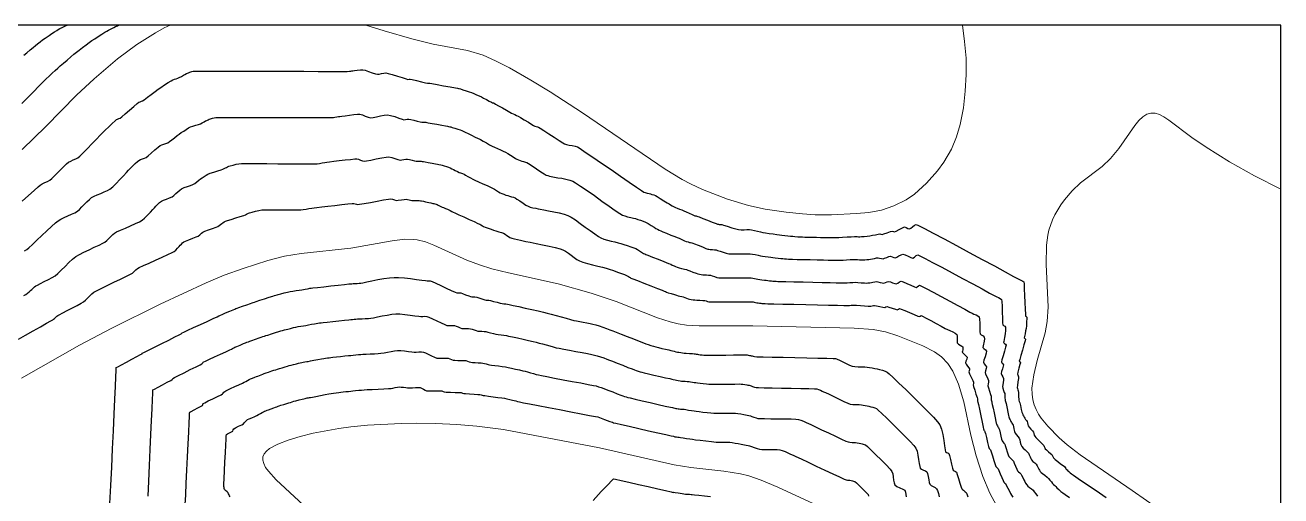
# Model space of a CAD drawing. Extents: x 27 to 849, y 0 to 853.
# Drawn here: x 659.6 to 848.9, y 781.5 to 852.5 of the extents above; entities that cross this region are included whole.
import ezdxf

# ---------------------------------------------------------------- set-up
doc = ezdxf.new("R2010")
doc.units = 0
doc.header["$LTSCALE"] = 2
for name, color, linetype in [('ARQ - PORTAS E ESQUADRIAS 1-50', 2, 'Continuous'), ('Curva 1 m', 5, 'Continuous'), ('Curva Mestra', 1, 'Continuous')]:
    doc.layers.add(name, color=color, linetype=linetype)

msp = doc.modelspace()

# ---------------------------------------------------------------- linework, layer by layer
at = {"layer": 'ARQ - PORTAS E ESQUADRIAS 1-50', "elevation": 45}
msp.add_lwpolyline([(848.94, 852.52), (26.51, 852.52), (26.51, 7.38), (848.94, 7.38)], close=True, dxfattribs=at)
at = {"layer": 'Curva 1 m', "linetype": 'Continuous', "lineweight": -3}
for points, elevation in [([(659.07, 840.69), (659.63, 841.26), (660.26, 841.9), (660.92, 842.57), (661.53, 843.2), (662.03, 843.72), (662.37, 844.06), (662.75, 844.42), (663.19, 844.84), (663.65, 845.28), (664.09, 845.69), (664.48, 846.05), (664.85, 846.37), (665.34, 846.79), (665.89, 847.26), (666.44, 847.72), (666.93, 848.13), (667.31, 848.44), (667.73, 848.77), (668.23, 849.15), (668.75, 849.54), (669.23, 849.89), (669.64, 850.18), (670.07, 850.47), (670.6, 850.81), (671.14, 851.15), (671.6, 851.44), (671.88, 851.61), (672.14, 851.75), (672.44, 851.92), (672.73, 852.07), (672.94, 852.18), (673.19, 852.3), (673.48, 852.43), (673.67, 852.52)], 51), ([(659.35, 847.97), (659.81, 848.36), (660.31, 848.79), (660.78, 849.17), (661.13, 849.46), (661.44, 849.71), (661.82, 849.99), (662.2, 850.28), (662.57, 850.55), (662.88, 850.77), (663.2, 850.98), (663.6, 851.24), (664, 851.5), (664.34, 851.71), (664.56, 851.84), (664.82, 851.99), (665.13, 852.15), (665.35, 852.26), (665.54, 852.36), (665.75, 852.46), (665.9, 852.52)], 52), ([(659.14, 825.96), (660.09, 826.84), (660.91, 827.6), (661.52, 828.15), (661.82, 828.4), (662.15, 828.58), (662.55, 828.77), (662.95, 828.95), (663.28, 829.13), (663.59, 829.4), (664.1, 829.9), (664.71, 830.51), (665.32, 831.11), (665.83, 831.6), (666.13, 831.87), (666.44, 832.03), (666.83, 832.19), (667.21, 832.34), (667.52, 832.51), (667.8, 832.76), (668.3, 833.26), (668.95, 833.92), (669.64, 834.64), (670.31, 835.34), (670.87, 835.92), (671.23, 836.29), (671.65, 836.69), (672.18, 837.2), (672.7, 837.7), (673.13, 838.09), (673.34, 838.28), (673.51, 838.35), (673.71, 838.43), (673.88, 838.5), (674.13, 838.7), (674.64, 839.14), (675.3, 839.7), (675.95, 840.26), (676.47, 840.7), (676.71, 840.9), (676.89, 840.97), (677.1, 841.04), (677.28, 841.11), (677.52, 841.28), (678, 841.64), (678.58, 842.08), (679.16, 842.52), (679.61, 842.85), (680.05, 843.14), (680.6, 843.5), (681.15, 843.85), (681.6, 844.13), (681.85, 844.27), (682.09, 844.36), (682.36, 844.44), (682.6, 844.52), (682.82, 844.63), (683.13, 844.79), (683.44, 844.97), (683.66, 845.08), (683.91, 845.21), (684.19, 845.34), (684.39, 845.43), (684.55, 845.48), (684.73, 845.53), (684.89, 845.56), (685.26, 845.56), (686.23, 845.56), (687.72, 845.56), (689.61, 845.56), (691.8, 845.56), (694.2, 845.56), (696.69, 845.56), (699.19, 845.56), (701.59, 845.56), (703.78, 845.55), (705.67, 845.55), (707.15, 845.55), (708.13, 845.55), (708.5, 845.56), (708.66, 845.58), (708.84, 845.61), (709, 845.64), (709.23, 845.68), (709.65, 845.74), (710.12, 845.79), (710.5, 845.8), (710.84, 845.72), (711.34, 845.55), (711.89, 845.35), (712.38, 845.18), (712.69, 845.11), (712.98, 845.14), (713.32, 845.22), (713.66, 845.3), (713.94, 845.33), (714.3, 845.25), (714.93, 845.07), (715.7, 844.83), (716.44, 844.6), (717.02, 844.42), (717.28, 844.34), (717.46, 844.37), (717.65, 844.39), (717.95, 844.32), (718.59, 844.17), (719.33, 843.99), (719.96, 843.84), (720.23, 843.77), (720.37, 843.77), (720.48, 843.77), (720.55, 843.76), (720.61, 843.76), (720.92, 843.7), (721.68, 843.56), (722.68, 843.38), (723.68, 843.2), (724.45, 843.06), (724.78, 843), (724.9, 842.97), (725.03, 842.94), (725.2, 842.89), (725.59, 842.77), (726.07, 842.62), (726.54, 842.47), (726.89, 842.35), (727.24, 842.2), (727.64, 842.03), (728.05, 841.85), (728.39, 841.69), (728.71, 841.53), (729.14, 841.31), (729.57, 841.08), (729.91, 840.9), (730.07, 840.82), (730.2, 840.78), (730.32, 840.73), (730.51, 840.62), (730.96, 840.36), (731.54, 840.03), (732.14, 839.69), (732.64, 839.4), (732.92, 839.25), (733.15, 839.14), (733.42, 839.03), (733.69, 838.91), (733.92, 838.8), (734.25, 838.6), (734.82, 838.26), (735.46, 837.87), (735.99, 837.54), (736.25, 837.39), (736.43, 837.31), (736.62, 837.25), (736.81, 837.19), (737, 837.13), (737.24, 836.98), (737.79, 836.62), (738.53, 836.14), (739.33, 835.61), (740.08, 835.12), (740.64, 834.76), (740.89, 834.61), (741.04, 834.56), (741.23, 834.52), (741.39, 834.48), (741.63, 834.44), (742.05, 834.36), (742.52, 834.26), (742.89, 834.15), (743.25, 833.92), (744.04, 833.39), (745.16, 832.63), (746.49, 831.72), (747.92, 830.73), (749.35, 829.75), (750.66, 828.84), (751.76, 828.09), (752.53, 827.56), (752.86, 827.35), (753.09, 827.27), (753.37, 827.19), (753.65, 827.13), (753.86, 827.07), (754.1, 827), (754.37, 826.91), (754.61, 826.82), (754.87, 826.67), (755.34, 826.37), (755.89, 826.03), (756.38, 825.73), (756.67, 825.55), (756.89, 825.42), (757.16, 825.28), (757.42, 825.14), (757.65, 825.03), (757.91, 824.92), (758.25, 824.79), (758.6, 824.66), (758.9, 824.54), (759.25, 824.38), (759.72, 824.16), (760.14, 823.96), (760.37, 823.86), (760.57, 823.79), (760.74, 823.74), (760.87, 823.71), (760.99, 823.68), (761.23, 823.59), (761.78, 823.38), (762.49, 823.1), (763.2, 822.82), (763.76, 822.61), (763.99, 822.52), (764.12, 822.5), (764.24, 822.48), (764.41, 822.47), (764.62, 822.45), (764.88, 822.37), (765.44, 822.19), (766.12, 821.97), (766.75, 821.78), (767.17, 821.68), (767.54, 821.66), (767.98, 821.67), (768.42, 821.69), (768.8, 821.68), (769.12, 821.63), (769.54, 821.54), (769.99, 821.44), (770.44, 821.34), (770.82, 821.27), (771.23, 821.2), (771.78, 821.12), (772.36, 821.04), (772.91, 820.96), (773.32, 820.91), (773.69, 820.86), (774.14, 820.81), (774.6, 820.76), (775.01, 820.71), (775.32, 820.68), (775.66, 820.65), (776.07, 820.62), (776.47, 820.6), (776.82, 820.58), (777.15, 820.57), (777.67, 820.55), (778.3, 820.54), (778.93, 820.53), (779.49, 820.52), (779.87, 820.51), (780.23, 820.51), (780.65, 820.5), (781.09, 820.5), (781.51, 820.5), (781.87, 820.5), (782.27, 820.51), (782.85, 820.54), (783.52, 820.58), (784.15, 820.61), (784.63, 820.64), (784.87, 820.65), (785.05, 820.64), (785.26, 820.62), (785.44, 820.61), (785.68, 820.63), (786.1, 820.66), (786.56, 820.71), (786.94, 820.76), (787.33, 820.83), (787.8, 820.92), (788.22, 821.01), (788.44, 821.04), (788.63, 821), (788.82, 820.97), (789.08, 821.05), (789.57, 821.22), (790.05, 821.38), (790.32, 821.46), (790.51, 821.39), (790.69, 821.34), (790.94, 821.46), (791.4, 821.71), (791.89, 821.97), (792.19, 822.09), (792.43, 822.01), (792.7, 821.86), (792.94, 821.79), (793.13, 821.9), (793.4, 822.13), (793.69, 822.36), (793.93, 822.47), (794.3, 822.3), (795.2, 821.85), (796.52, 821.16), (798.15, 820.29), (800, 819.3), (801.95, 818.25), (803.89, 817.2), (805.73, 816.21), (807.35, 815.34), (808.64, 814.64), (809.5, 814.17), (809.83, 813.99), (810.03, 813.91), (810.19, 813.81), (810.21, 813.5), (810.25, 812.76), (810.29, 811.77), (810.34, 810.68), (810.38, 809.69), (810.41, 808.96), (810.43, 808.66), (810.53, 808.59), (810.64, 808.51), (810.63, 808.27), (810.6, 807.76), (810.56, 807.19), (810.52, 806.77), (810.45, 806.4), (810.36, 805.95), (810.28, 805.56), (810.25, 805.38), (810.34, 805.28), (810.43, 805.19), (810.37, 804.93), (810.19, 804.31), (809.97, 803.52), (809.74, 802.73), (809.56, 802.12), (809.49, 801.85), (809.57, 801.74), (809.65, 801.62), (809.58, 801.34), (809.43, 800.78), (809.28, 800.2), (809.22, 799.89), (809.26, 799.77), (809.34, 799.63), (809.39, 799.5), (809.37, 799.23), (809.29, 798.71), (809.21, 798.19), (809.18, 797.9), (809.22, 797.73), (809.29, 797.54), (809.34, 797.37), (809.35, 797.15), (809.35, 796.88), (809.35, 796.65), (809.38, 796.43), (809.41, 796.19), (809.44, 795.98), (809.49, 795.79), (809.56, 795.56), (809.61, 795.37), (809.65, 795.16), (809.71, 794.86), (809.77, 794.56), (809.82, 794.36), (809.89, 794.17), (809.97, 793.96), (810.05, 793.78), (810.14, 793.61), (810.24, 793.41), (810.34, 793.24), (810.45, 793.08), (810.58, 792.9), (810.67, 792.73), (810.73, 792.54), (810.77, 792.3), (810.83, 792.11), (810.97, 791.91), (811.22, 791.62), (811.47, 791.33), (811.62, 791.14), (811.69, 790.94), (811.75, 790.71), (811.82, 790.52), (811.99, 790.33), (812.32, 790), (812.7, 789.63), (813.03, 789.31), (813.19, 789.14), (813.26, 788.98), (813.33, 788.79), (813.4, 788.64), (813.58, 788.47), (813.9, 788.19), (814.22, 787.93), (814.39, 787.77), (814.5, 787.57), (814.59, 787.4), (814.67, 787.27), (814.75, 787.15), (814.92, 787.01), (815.28, 786.73), (815.72, 786.39), (816.1, 786.1), (816.29, 785.95), (816.39, 785.83), (816.5, 785.68), (816.58, 785.57), (816.69, 785.45), (816.82, 785.33), (816.95, 785.2), (817.16, 785.02), (817.35, 784.86), (817.66, 784.65), (818.37, 784.16), (819.35, 783.5), (820.47, 782.74), (821.59, 781.98), (822.59, 781.3)], 49), ([(659.47, 818.48), (659.82, 818.69), (660.13, 818.96), (660.66, 819.44), (661.33, 820.08), (662.09, 820.8), (662.85, 821.52), (663.56, 822.18), (664.14, 822.7), (664.53, 823.01), (664.95, 823.26), (665.46, 823.51), (666.01, 823.75), (666.56, 824), (667.06, 824.24), (667.45, 824.47), (667.78, 824.74), (668.14, 825.1), (668.51, 825.5), (668.89, 825.89), (669.25, 826.25), (669.59, 826.52), (669.97, 826.73), (670.45, 826.94), (670.97, 827.15), (671.49, 827.36), (671.97, 827.57), (672.36, 827.8), (672.77, 828.14), (673.28, 828.65), (673.84, 829.24), (674.39, 829.82), (674.84, 830.31), (675.15, 830.63), (675.44, 830.93), (675.81, 831.29), (676.18, 831.64), (676.5, 831.94), (676.73, 832.13), (676.97, 832.24), (677.27, 832.35), (677.57, 832.46), (677.81, 832.58), (678.11, 832.81), (678.59, 833.23), (679.14, 833.72), (679.63, 834.14), (679.93, 834.37), (680.19, 834.48), (680.5, 834.58), (680.81, 834.68), (681.07, 834.79), (681.32, 834.96), (681.68, 835.23), (682.09, 835.55), (682.49, 835.86), (682.82, 836.1), (683.12, 836.31), (683.49, 836.55), (683.87, 836.8), (684.22, 837.01), (684.5, 837.17), (684.86, 837.3), (685.31, 837.44), (685.73, 837.56), (686, 837.65), (686.27, 837.79), (686.57, 837.95), (686.79, 838.08), (686.97, 838.16), (687.16, 838.26), (687.34, 838.33), (687.52, 838.39), (687.8, 838.47), (688.09, 838.54), (688.34, 838.59), (688.74, 838.6), (689.73, 838.6), (691.18, 838.6), (692.99, 838.6), (695.03, 838.6), (697.19, 838.59), (699.35, 838.59), (701.4, 838.59), (703.2, 838.59), (704.66, 838.58), (705.65, 838.59), (706.05, 838.59), (706.28, 838.62), (706.55, 838.67), (706.81, 838.72), (707.05, 838.75), (707.33, 838.79), (707.84, 838.86), (708.48, 838.95), (709.13, 839.02), (709.69, 839.07), (710.05, 839.08), (710.43, 838.98), (710.87, 838.81), (711.31, 838.65), (711.69, 838.56), (712.06, 838.6), (712.58, 838.71), (713.16, 838.85), (713.72, 838.96), (714.19, 839), (714.69, 838.91), (715.3, 838.72), (715.92, 838.51), (716.42, 838.34), (716.69, 838.26), (716.93, 838.28), (717.2, 838.33), (717.44, 838.35), (717.71, 838.3), (718.17, 838.19), (718.7, 838.05), (719.15, 837.94), (719.38, 837.89), (719.56, 837.88), (719.76, 837.88), (719.88, 837.88), (720.01, 837.87), (720.13, 837.85), (720.37, 837.81), (720.93, 837.71), (721.66, 837.58), (722.4, 837.44), (722.98, 837.34), (723.26, 837.28), (723.42, 837.25), (723.6, 837.2), (723.76, 837.16), (723.99, 837.09), (724.39, 836.97), (724.82, 836.83), (725.15, 836.71), (725.42, 836.61), (725.72, 836.48), (726.02, 836.34), (726.28, 836.22), (726.58, 836.07), (726.97, 835.86), (727.33, 835.68), (727.54, 835.57), (727.7, 835.51), (727.88, 835.45), (728.04, 835.38), (728.24, 835.27), (728.63, 835.04), (729.12, 834.76), (729.6, 834.49), (729.99, 834.27), (730.35, 834.1), (730.78, 833.91), (731.23, 833.72), (731.65, 833.53), (731.99, 833.37), (732.34, 833.17), (732.76, 832.91), (733.18, 832.65), (733.53, 832.43), (733.73, 832.31), (733.97, 832.21), (734.24, 832.11), (734.48, 832.03), (734.72, 831.96), (735, 831.88), (735.23, 831.8), (735.5, 831.64), (736.02, 831.29), (736.67, 830.86), (737.33, 830.42), (737.86, 830.08), (738.15, 829.91), (738.38, 829.83), (738.64, 829.76), (738.92, 829.7), (739.15, 829.65), (739.42, 829.61), (739.88, 829.52), (740.48, 829.42), (741.11, 829.29), (741.69, 829.14), (742.15, 828.99), (742.59, 828.74), (743.34, 828.24), (744.31, 827.57), (745.41, 826.81), (746.55, 826), (747.63, 825.24), (748.57, 824.59), (749.27, 824.11), (749.63, 823.89), (749.99, 823.75), (750.43, 823.63), (750.89, 823.52), (751.31, 823.42), (751.63, 823.34), (751.98, 823.23), (752.39, 823.1), (752.79, 822.96), (753.13, 822.82), (753.5, 822.62), (753.97, 822.32), (754.41, 822.04), (754.68, 821.87), (754.91, 821.74), (755.17, 821.6), (755.41, 821.48), (755.72, 821.36), (756.29, 821.13), (756.96, 820.87), (757.56, 820.64), (757.91, 820.5), (758.18, 820.38), (758.5, 820.23), (758.8, 820.09), (759.01, 819.99), (759.26, 819.91), (759.55, 819.82), (759.76, 819.75), (759.92, 819.72), (760.1, 819.68), (760.26, 819.63), (760.53, 819.53), (761.07, 819.32), (761.7, 819.07), (762.24, 818.86), (762.51, 818.76), (762.67, 818.73), (762.85, 818.7), (763.01, 818.68), (763.22, 818.67), (763.51, 818.66), (763.76, 818.63), (763.99, 818.56), (764.37, 818.43), (764.83, 818.28), (765.3, 818.13), (765.68, 818.05), (766.07, 818.02), (766.66, 818.02), (767.34, 818.04), (768.02, 818.05), (768.58, 818.06), (768.93, 818.05), (769.28, 818), (769.68, 817.91), (770.09, 817.82), (770.44, 817.75), (770.75, 817.7), (771.16, 817.64), (771.6, 817.57), (772.01, 817.52), (772.32, 817.48), (772.68, 817.43), (773.11, 817.38), (773.51, 817.34), (773.82, 817.31), (774.08, 817.28), (774.38, 817.26), (774.68, 817.24), (774.94, 817.23), (775.28, 817.22), (775.97, 817.2), (776.9, 817.18), (777.96, 817.16), (779.02, 817.13), (779.97, 817.11), (780.69, 817.1), (781.05, 817.09), (781.4, 817.09), (781.8, 817.08), (782.21, 817.08), (782.55, 817.08), (782.91, 817.1), (783.43, 817.13), (783.99, 817.16), (784.49, 817.18), (784.8, 817.19), (785.07, 817.18), (785.37, 817.15), (785.68, 817.13), (785.94, 817.12), (786.2, 817.13), (786.5, 817.16), (786.8, 817.2), (787.06, 817.23), (787.34, 817.28), (787.66, 817.35), (787.97, 817.42), (788.19, 817.44), (788.43, 817.4), (788.7, 817.33), (788.94, 817.3), (789.17, 817.36), (789.5, 817.48), (789.84, 817.61), (790.07, 817.66), (790.31, 817.6), (790.58, 817.48), (790.82, 817.42), (791.03, 817.52), (791.34, 817.71), (791.66, 817.9), (791.94, 817.99), (792.27, 817.89), (792.72, 817.68), (793.16, 817.47), (793.44, 817.38), (793.68, 817.52), (793.94, 817.76), (794.18, 817.89), (794.5, 817.75), (795.28, 817.35), (796.42, 816.75), (797.81, 816.01), (799.35, 815.18), (800.95, 814.32), (802.49, 813.49), (803.88, 812.74), (805.02, 812.12), (805.79, 811.7), (806.11, 811.53), (806.35, 811.43), (806.63, 811.31), (806.82, 811.17), (806.86, 810.84), (806.89, 810.13), (806.92, 809.22), (806.95, 808.33), (806.97, 807.62), (807, 807.31), (807.12, 807.21), (807.3, 807.11), (807.42, 807), (807.43, 806.79), (807.41, 806.41), (807.37, 806), (807.33, 805.69), (807.28, 805.43), (807.2, 805.12), (807.14, 804.83), (807.13, 804.65), (807.24, 804.53), (807.4, 804.39), (807.5, 804.27), (807.43, 803.97), (807.26, 803.37), (807.04, 802.67), (806.86, 802.07), (806.79, 801.77), (806.88, 801.62), (807.01, 801.45), (807.1, 801.31), (807.05, 801.08), (806.94, 800.69), (806.82, 800.28), (806.78, 800.01), (806.87, 799.76), (807.03, 799.48), (807.13, 799.23), (807.11, 798.99), (807.05, 798.65), (806.99, 798.3), (806.97, 798.02), (807.02, 797.76), (807.13, 797.44), (807.23, 797.14), (807.29, 796.96), (807.3, 796.79), (807.3, 796.59), (807.3, 796.42), (807.31, 796.26), (807.34, 796.08), (807.37, 795.92), (807.4, 795.77), (807.45, 795.61), (807.49, 795.46), (807.54, 795.21), (807.64, 794.73), (807.76, 794.17), (807.86, 793.68), (807.92, 793.44), (807.96, 793.3), (808.03, 793.14), (808.09, 793.01), (808.15, 792.88), (808.23, 792.73), (808.3, 792.61), (808.38, 792.48), (808.48, 792.35), (808.55, 792.22), (808.61, 792.01), (808.69, 791.64), (808.78, 791.24), (808.87, 790.97), (809.05, 790.73), (809.28, 790.48), (809.46, 790.25), (809.55, 790), (809.64, 789.65), (809.74, 789.28), (809.87, 789), (810.08, 788.75), (810.39, 788.46), (810.69, 788.18), (810.89, 787.96), (811, 787.74), (811.11, 787.45), (811.21, 787.17), (811.31, 786.96), (811.54, 786.74), (811.84, 786.51), (812.06, 786.31), (812.2, 786.07), (812.34, 785.78), (812.45, 785.56), (812.55, 785.4), (812.66, 785.22), (812.77, 785.07), (812.97, 784.9), (813.32, 784.64), (813.68, 784.36), (813.92, 784.16), (814.12, 783.92), (814.34, 783.64), (814.51, 783.42), (814.65, 783.26), (814.83, 783.08), (814.98, 782.93), (815.16, 782.76), (815.45, 782.5), (815.78, 782.21), (816.06, 781.98), (816.39, 781.75), (817.04, 781.31)], 48), ([(659.37, 811.75), (659.65, 811.91), (659.9, 812.1), (660.17, 812.32), (660.4, 812.52), (660.58, 812.67), (660.78, 812.86), (661, 813.05), (661.19, 813.2), (661.43, 813.33), (661.88, 813.56), (662.46, 813.84), (663.08, 814.15), (663.65, 814.46), (664.1, 814.74), (664.51, 815.09), (665.02, 815.57), (665.59, 816.13), (666.17, 816.71), (666.73, 817.22), (667.23, 817.62), (667.75, 817.93), (668.43, 818.28), (669.21, 818.65), (670, 819.02), (670.72, 819.35), (671.28, 819.62), (671.61, 819.8), (671.88, 820.03), (672.17, 820.33), (672.47, 820.65), (672.77, 820.94), (673.04, 821.17), (673.37, 821.35), (673.95, 821.61), (674.68, 821.92), (675.46, 822.26), (676.2, 822.59), (676.82, 822.87), (677.2, 823.09), (677.59, 823.41), (678.02, 823.85), (678.45, 824.31), (678.81, 824.72), (679.06, 824.98), (679.29, 825.22), (679.57, 825.5), (679.85, 825.77), (680.11, 825.97), (680.45, 826.13), (680.9, 826.3), (681.36, 826.47), (681.74, 826.65), (682, 826.84), (682.29, 827.11), (682.59, 827.39), (682.89, 827.65), (683.15, 827.85), (683.55, 828.02), (684.03, 828.18), (684.51, 828.33), (684.86, 828.47), (685.14, 828.66), (685.46, 828.9), (685.76, 829.15), (686.02, 829.34), (686.27, 829.52), (686.57, 829.72), (686.87, 829.91), (687.14, 830.06), (687.48, 830.18), (688.03, 830.36), (688.63, 830.54), (689.14, 830.7), (689.4, 830.78), (689.58, 830.88), (689.78, 830.99), (689.93, 831.07), (690.11, 831.16), (690.29, 831.24), (690.51, 831.31), (690.93, 831.43), (691.4, 831.55), (691.79, 831.62), (692.21, 831.64), (693.14, 831.64), (694.44, 831.64), (696.01, 831.64), (697.69, 831.63), (699.38, 831.62), (700.94, 831.62), (702.25, 831.62), (703.18, 831.62), (703.59, 831.62), (703.94, 831.67), (704.35, 831.74), (704.75, 831.81), (705.09, 831.87), (705.45, 831.91), (706.11, 831.99), (706.94, 832.09), (707.82, 832.19), (708.64, 832.28), (709.27, 832.34), (709.59, 832.36), (709.85, 832.29), (710.14, 832.18), (710.44, 832.07), (710.69, 832.01), (711.04, 832.05), (711.7, 832.18), (712.51, 832.34), (713.34, 832.5), (714.03, 832.62), (714.44, 832.66), (714.85, 832.58), (715.33, 832.42), (715.79, 832.26), (716.11, 832.17), (716.37, 832.19), (716.67, 832.24), (716.98, 832.29), (717.23, 832.31), (717.53, 832.26), (717.92, 832.16), (718.28, 832.06), (718.53, 832), (718.79, 831.99), (719.08, 831.99), (719.28, 831.99), (719.46, 831.97), (719.65, 831.94), (719.89, 831.9), (720.37, 831.82), (720.94, 831.71), (721.45, 831.62), (721.73, 831.57), (721.97, 831.51), (722.25, 831.44), (722.48, 831.38), (722.77, 831.29), (723.13, 831.18), (723.42, 831.08), (723.66, 830.98), (723.93, 830.86), (724.17, 830.75), (724.43, 830.62), (724.75, 830.45), (725.01, 830.32), (725.24, 830.23), (725.52, 830.13), (725.76, 830.04), (725.99, 829.91), (726.35, 829.7), (726.73, 829.48), (727.06, 829.3), (727.38, 829.15), (727.92, 828.9), (728.57, 828.61), (729.22, 828.33), (729.75, 828.08), (730.06, 827.94), (730.33, 827.78), (730.65, 827.57), (730.96, 827.38), (731.22, 827.23), (731.48, 827.12), (731.78, 827.01), (732.08, 826.9), (732.35, 826.81), (732.61, 826.73), (732.91, 826.65), (733.22, 826.56), (733.47, 826.46), (733.74, 826.3), (734.17, 826.01), (734.65, 825.68), (735.1, 825.38), (735.42, 825.2), (735.75, 825.09), (736.15, 824.99), (736.56, 824.9), (736.92, 824.83), (737.23, 824.77), (737.79, 824.67), (738.51, 824.54), (739.31, 824.39), (740.11, 824.22), (740.84, 824.03), (741.42, 823.83), (741.92, 823.56), (742.56, 823.14), (743.28, 822.63), (744.04, 822.07), (744.79, 821.53), (745.46, 821.03), (746.02, 820.65), (746.4, 820.43), (746.84, 820.26), (747.37, 820.1), (747.95, 819.95), (748.52, 819.82), (749.02, 819.7), (749.4, 819.6), (749.84, 819.46), (750.37, 819.29), (750.91, 819.11), (751.36, 818.95), (751.65, 818.83), (751.92, 818.68), (752.23, 818.49), (752.51, 818.31), (752.68, 818.2), (752.84, 818.11), (753.01, 818.02), (753.17, 817.94), (753.48, 817.81), (754.16, 817.55), (755.02, 817.21), (755.89, 816.87), (756.58, 816.6), (756.92, 816.46), (757.16, 816.35), (757.42, 816.23), (757.66, 816.12), (757.89, 816.04), (758.22, 815.94), (758.55, 815.83), (758.78, 815.77), (759.02, 815.71), (759.29, 815.65), (759.53, 815.59), (759.82, 815.48), (760.28, 815.29), (760.74, 815.11), (761.03, 815), (761.27, 814.96), (761.54, 814.91), (761.78, 814.88), (762, 814.87), (762.31, 814.86), (762.63, 814.84), (762.91, 814.81), (763.18, 814.73), (763.52, 814.61), (763.88, 814.49), (764.18, 814.42), (764.55, 814.41), (765.25, 814.4), (766.16, 814.41), (767.13, 814.42), (768.03, 814.43), (768.72, 814.43), (769.06, 814.43), (769.29, 814.39), (769.56, 814.33), (769.83, 814.27), (770.07, 814.22), (770.34, 814.18), (770.69, 814.13), (771.05, 814.08), (771.32, 814.04), (771.56, 814.01), (771.84, 813.98), (772.12, 813.95), (772.32, 813.93), (772.56, 813.91), (772.83, 813.89), (773.07, 813.88), (773.43, 813.87), (774.28, 813.85), (775.47, 813.82), (776.88, 813.79), (778.37, 813.76), (779.78, 813.73), (780.99, 813.7), (781.85, 813.68), (782.23, 813.67), (782.46, 813.67), (782.73, 813.67), (783, 813.67), (783.23, 813.67), (783.52, 813.68), (783.93, 813.71), (784.37, 813.73), (784.73, 813.74), (785.14, 813.72), (785.66, 813.68), (786.14, 813.64), (786.44, 813.63), (786.67, 813.64), (786.95, 813.67), (787.19, 813.7), (787.42, 813.75), (787.7, 813.82), (787.94, 813.85), (788.17, 813.81), (788.5, 813.73), (788.83, 813.65), (789.07, 813.63), (789.31, 813.69), (789.58, 813.81), (789.82, 813.87), (790.05, 813.81), (790.38, 813.68), (790.71, 813.56), (790.94, 813.51), (791.18, 813.61), (791.45, 813.79), (791.69, 813.89), (791.99, 813.79), (792.53, 813.56), (793.14, 813.29), (793.67, 813.06), (793.94, 812.97), (794.1, 813.07), (794.28, 813.23), (794.43, 813.31), (794.73, 813.18), (795.46, 812.8), (796.49, 812.25), (797.71, 811.6), (799, 810.91), (800.23, 810.24), (801.28, 809.67), (802.04, 809.26), (802.38, 809.08), (802.65, 808.96), (802.97, 808.84), (803.26, 808.69), (803.45, 808.53), (803.51, 808.19), (803.53, 807.57), (803.53, 806.87), (803.54, 806.27), (803.57, 805.96), (803.76, 805.8), (804.02, 805.65), (804.2, 805.49), (804.23, 805.24), (804.19, 804.89), (804.14, 804.62), (804.09, 804.4), (804.02, 804.14), (804.01, 803.93), (804.16, 803.75), (804.41, 803.54), (804.56, 803.35), (804.5, 803.04), (804.33, 802.52), (804.16, 802), (804.09, 801.68), (804.21, 801.46), (804.42, 801.21), (804.55, 800.99), (804.5, 800.72), (804.39, 800.4), (804.33, 800.12), (804.42, 799.87), (804.59, 799.53), (804.77, 799.19), (804.86, 798.95), (804.85, 798.7), (804.78, 798.41), (804.76, 798.15), (804.84, 797.82), (805, 797.31), (805.16, 796.81), (805.24, 796.55), (805.24, 796.37), (805.24, 796.19), (805.26, 796.02), (805.29, 795.86), (805.33, 795.71), (805.37, 795.55), (805.42, 795.31), (805.54, 794.75), (805.69, 794.04), (805.84, 793.32), (805.96, 792.77), (806.01, 792.52), (806.06, 792.38), (806.12, 792.24), (806.19, 792.1), (806.27, 791.97), (806.35, 791.84), (806.43, 791.71), (806.49, 791.5), (806.59, 791.06), (806.72, 790.54), (806.83, 790.08), (806.91, 789.84), (807.03, 789.68), (807.18, 789.51), (807.3, 789.35), (807.38, 789.12), (807.51, 788.69), (807.66, 788.19), (807.81, 787.74), (807.91, 787.48), (808.12, 787.25), (808.39, 787.01), (808.6, 786.79), (808.74, 786.48), (808.93, 786.01), (809.11, 785.55), (809.23, 785.29), (809.38, 785.14), (809.57, 785), (809.72, 784.86), (809.84, 784.65), (810.01, 784.32), (810.19, 783.97), (810.31, 783.73), (810.45, 783.48), (810.62, 783.21), (810.79, 782.98), (811.02, 782.79), (811.31, 782.58), (811.56, 782.38), (811.75, 782.16), (812, 781.84), (812.25, 781.5)], 47), ([(658.55, 805.15), (659.64, 805.77), (660.79, 806.42), (661.88, 807.04), (662.81, 807.56), (663.46, 807.94), (663.72, 808.09), (663.84, 808.18), (663.98, 808.29), (664.1, 808.39), (664.22, 808.5), (664.36, 808.63), (664.49, 808.73), (664.72, 808.85), (665.23, 809.12), (665.92, 809.47), (666.69, 809.87), (667.42, 810.26), (668.02, 810.58), (668.37, 810.79), (668.67, 811.04), (668.99, 811.35), (669.32, 811.68), (669.64, 811.99), (669.94, 812.23), (670.32, 812.44), (671.02, 812.8), (671.93, 813.25), (672.95, 813.75), (673.96, 814.24), (674.84, 814.67), (675.48, 814.98), (675.78, 815.14), (676.01, 815.35), (676.26, 815.61), (676.49, 815.82), (676.78, 815.97), (677.41, 816.26), (678.27, 816.64), (679.24, 817.08), (680.22, 817.52), (681.09, 817.92), (681.73, 818.22), (682.04, 818.38), (682.29, 818.59), (682.56, 818.88), (682.81, 819.15), (682.97, 819.33), (683.13, 819.49), (683.32, 819.68), (683.5, 819.82), (683.77, 819.94), (684.27, 820.15), (684.86, 820.38), (685.37, 820.59), (685.66, 820.72), (685.89, 820.91), (686.14, 821.14), (686.37, 821.32), (686.67, 821.45), (687.21, 821.64), (687.83, 821.86), (688.36, 822.05), (688.64, 822.16), (688.84, 822.29), (689.05, 822.46), (689.23, 822.59), (689.4, 822.71), (689.6, 822.85), (689.79, 822.95), (690.06, 823.05), (690.62, 823.23), (691.33, 823.45), (692.02, 823.67), (692.56, 823.84), (692.8, 823.92), (692.94, 824), (693.06, 824.06), (693.15, 824.11), (693.24, 824.15), (693.41, 824.2), (693.8, 824.31), (694.31, 824.45), (694.83, 824.58), (695.24, 824.66), (695.71, 824.68), (696.55, 824.68), (697.62, 824.67), (698.77, 824.66), (699.83, 824.65), (700.68, 824.65), (701.14, 824.66), (701.51, 824.7), (701.93, 824.77), (702.36, 824.85), (702.78, 824.93), (703.14, 824.98), (703.55, 825.03), (704.29, 825.12), (705.24, 825.22), (706.29, 825.34), (707.32, 825.45), (708.22, 825.55), (708.87, 825.61), (709.14, 825.63), (709.32, 825.58), (709.52, 825.51), (709.69, 825.46), (710, 825.51), (710.71, 825.63), (711.65, 825.8), (712.68, 825.99), (713.63, 826.16), (714.35, 826.29), (714.69, 826.33), (714.96, 826.27), (715.26, 826.16), (715.53, 826.09), (715.83, 826.11), (716.3, 826.17), (716.75, 826.24), (717.03, 826.27), (717.23, 826.23), (717.47, 826.16), (717.67, 826.11), (717.88, 826.1), (718.19, 826.1), (718.48, 826.1), (718.67, 826.1), (718.83, 826.08), (719.01, 826.06), (719.17, 826.04), (719.35, 826.01), (719.64, 825.96), (719.96, 825.9), (720.21, 825.85), (720.47, 825.79), (720.77, 825.72), (721.04, 825.64), (721.21, 825.6), (721.37, 825.55), (721.54, 825.5), (721.68, 825.45), (721.87, 825.37), (722.05, 825.29), (722.18, 825.22), (722.34, 825.14), (722.47, 825.07), (722.65, 825), (722.95, 824.89), (723.26, 824.78), (723.47, 824.69), (723.68, 824.58), (723.92, 824.44), (724.13, 824.32), (724.39, 824.2), (724.97, 823.94), (725.72, 823.6), (726.54, 823.23), (727.29, 822.89), (727.86, 822.63), (728.13, 822.51), (728.31, 822.4), (728.52, 822.26), (728.71, 822.16), (728.95, 822.05), (729.37, 821.9), (729.83, 821.73), (730.21, 821.59), (730.57, 821.48), (731, 821.36), (731.41, 821.24), (731.71, 821.13), (731.94, 820.99), (732.19, 820.81), (732.45, 820.63), (732.68, 820.5), (732.94, 820.41), (733.35, 820.31), (733.82, 820.19), (734.29, 820.09), (734.68, 820), (735.06, 819.92), (735.74, 819.78), (736.62, 819.6), (737.61, 819.4), (738.6, 819.19), (739.51, 818.99), (740.24, 818.81), (740.68, 818.66), (741.07, 818.45), (741.49, 818.16), (741.93, 817.82), (742.37, 817.48), (742.79, 817.18), (743.17, 816.96), (743.66, 816.78), (744.35, 816.58), (745.14, 816.38), (745.94, 816.18), (746.64, 816), (747.17, 815.86), (747.66, 815.7), (748.28, 815.5), (748.92, 815.28), (749.51, 815.08), (749.95, 814.92), (750.17, 814.84), (750.36, 814.73), (750.56, 814.6), (750.69, 814.52), (750.81, 814.45), (750.93, 814.39), (751.22, 814.28), (751.93, 814), (752.89, 813.62), (753.94, 813.21), (754.91, 812.83), (755.63, 812.54), (755.93, 812.42), (756.12, 812.34), (756.3, 812.25), (756.54, 812.17), (756.99, 812.03), (757.47, 811.88), (757.8, 811.78), (758.04, 811.72), (758.32, 811.65), (758.59, 811.59), (758.8, 811.54), (759.04, 811.45), (759.31, 811.33), (759.55, 811.25), (759.75, 811.2), (760.03, 811.16), (760.31, 811.12), (760.55, 811.09), (760.87, 811.06), (761.33, 811.04), (761.78, 811.01), (762.05, 810.99), (762.25, 810.93), (762.48, 810.85), (762.69, 810.79), (763.01, 810.78), (763.76, 810.78), (764.78, 810.79), (765.95, 810.79), (767.12, 810.8), (768.14, 810.8), (768.88, 810.81), (769.19, 810.8), (769.35, 810.78), (769.53, 810.74), (769.69, 810.7), (769.89, 810.67), (770.13, 810.64), (770.32, 810.61), (770.49, 810.59), (770.67, 810.57), (770.82, 810.55), (771.01, 810.54), (771.19, 810.53), (771.56, 810.52), (772.49, 810.5), (773.85, 810.47), (775.5, 810.43), (777.29, 810.39), (779.08, 810.35), (780.73, 810.32), (782.1, 810.29), (783.04, 810.26), (783.41, 810.26), (783.57, 810.25), (783.75, 810.25), (783.91, 810.25), (784.12, 810.27), (784.41, 810.28), (784.66, 810.29), (784.96, 810.27), (785.52, 810.24), (786.15, 810.19), (786.68, 810.15), (786.93, 810.14), (787.12, 810.15), (787.31, 810.18), (787.49, 810.22), (787.68, 810.25), (787.95, 810.2), (788.44, 810.1), (788.93, 810), (789.19, 809.95), (789.38, 810.02), (789.57, 810.07), (789.83, 810), (790.32, 809.83), (790.8, 809.67), (791.07, 809.6), (791.26, 809.69), (791.44, 809.78), (791.69, 809.69), (792.25, 809.47), (792.95, 809.17), (793.65, 808.88), (794.2, 808.66), (794.44, 808.57), (794.56, 808.65), (794.68, 808.74), (794.9, 808.63), (795.43, 808.35), (796.16, 807.97), (796.96, 807.54), (797.72, 807.13), (798.32, 806.8), (798.66, 806.62), (799.02, 806.46), (799.45, 806.27), (799.84, 806.08), (800.08, 805.89), (800.14, 805.62), (800.12, 805.24), (800.1, 804.86), (800.14, 804.6), (800.32, 804.43), (800.59, 804.25), (800.85, 804.09), (800.99, 803.99), (801, 803.85), (800.98, 803.68), (800.96, 803.55), (800.91, 803.37), (800.89, 803.2), (801.01, 803.08), (801.25, 802.86), (801.49, 802.62), (801.62, 802.43), (801.58, 802.17), (801.45, 801.86), (801.39, 801.6), (801.49, 801.38), (801.7, 801.1), (801.9, 800.83), (802, 800.67), (801.97, 800.54), (801.92, 800.38), (801.89, 800.24), (802, 799.96), (802.24, 799.45), (802.48, 798.95), (802.6, 798.68), (802.57, 798.48), (802.54, 798.28), (802.61, 798.02), (802.77, 797.49), (802.96, 796.88), (803.12, 796.37), (803.18, 796.15), (803.19, 796.05), (803.19, 795.97), (803.2, 795.88), (803.21, 795.8), (803.23, 795.72), (803.25, 795.65), (803.32, 795.34), (803.47, 794.59), (803.68, 793.63), (803.88, 792.66), (804.04, 791.91), (804.1, 791.61), (804.13, 791.53), (804.16, 791.46), (804.19, 791.4), (804.23, 791.33), (804.27, 791.26), (804.31, 791.2), (804.38, 790.94), (804.53, 790.33), (804.71, 789.6), (804.87, 788.98), (804.95, 788.7), (805.05, 788.58), (805.14, 788.46), (805.24, 788.18), (805.43, 787.58), (805.65, 786.87), (805.85, 786.25), (805.96, 785.96), (806.06, 785.85), (806.19, 785.73), (806.3, 785.61), (806.41, 785.37), (806.61, 784.88), (806.84, 784.32), (807.04, 783.84), (807.14, 783.61), (807.26, 783.51), (807.39, 783.4), (807.51, 783.17), (807.74, 782.72), (807.99, 782.24), (808.17, 781.9), (808.33, 781.64), (808.52, 781.33)], 46), ([(672.36, 780.39), (672.49, 783.09), (672.62, 785.87), (672.75, 788.65), (672.88, 791.35), (672.99, 793.87), (673.1, 796.13), (673.19, 798.04), (673.26, 799.51), (673.3, 800.46), (673.32, 800.8), (673.32, 800.9), (673.54, 801.01), (674.09, 801.31), (674.85, 801.71), (675.68, 802.15), (676.43, 802.55), (676.99, 802.84), (677.2, 802.96), (677.24, 803.05), (677.49, 803.17), (678.15, 803.5), (679.09, 803.97), (680.16, 804.5), (681.23, 805.03), (682.16, 805.5), (682.82, 805.83), (683.08, 805.95), (683.11, 805.99), (683.14, 806.04), (683.19, 806.07), (683.24, 806.11), (683.48, 806.22), (684.1, 806.51), (684.98, 806.92), (686, 807.38), (687.01, 807.85), (687.9, 808.26), (688.54, 808.55), (688.79, 808.67), (688.92, 808.74), (689.04, 808.81), (689.28, 808.91), (689.8, 809.13), (690.42, 809.38), (690.95, 809.6), (691.21, 809.71), (691.36, 809.77), (691.52, 809.83), (691.78, 809.92), (692.33, 810.13), (692.98, 810.36), (693.53, 810.57), (693.79, 810.66), (693.97, 810.72), (694.15, 810.77), (694.4, 810.85), (694.96, 811.03), (695.66, 811.26), (696.36, 811.48), (696.91, 811.66), (697.17, 811.74), (697.36, 811.79), (697.55, 811.84), (697.75, 811.89), (698.15, 812), (698.65, 812.13), (699.15, 812.25), (699.55, 812.35), (699.94, 812.42), (700.42, 812.5), (700.91, 812.57), (701.31, 812.63), (701.55, 812.67), (701.82, 812.72), (702.13, 812.78), (702.33, 812.82), (702.51, 812.84), (702.69, 812.87), (702.97, 812.9), (703.65, 812.97), (704.6, 813.07), (705.68, 813.19), (706.76, 813.31), (707.71, 813.41), (708.4, 813.49), (708.69, 813.52), (708.85, 813.53), (709.03, 813.55), (709.19, 813.56), (709.37, 813.57), (709.65, 813.58), (709.95, 813.6), (710.21, 813.62), (710.5, 813.68), (711.08, 813.8), (711.87, 813.96), (712.77, 814.14), (713.68, 814.31), (714.53, 814.43), (715.21, 814.49), (715.89, 814.48), (716.76, 814.41), (717.69, 814.31), (718.6, 814.19), (719.39, 814.08), (719.96, 814), (720.21, 813.97), (720.36, 813.97), (720.53, 813.98), (720.67, 813.97), (720.93, 813.87), (721.49, 813.61), (722.25, 813.26), (723.08, 812.88), (723.84, 812.53), (724.41, 812.27), (724.67, 812.16), (724.85, 812.15), (725.07, 812.16), (725.25, 812.15), (725.52, 812.05), (725.99, 811.87), (726.46, 811.69), (726.75, 811.59), (726.95, 811.57), (727.18, 811.57), (727.39, 811.56), (727.67, 811.48), (728.14, 811.33), (728.61, 811.18), (728.89, 811.09), (729.08, 811.07), (729.3, 811.06), (729.5, 811.05), (729.75, 810.99), (730.21, 810.87), (730.75, 810.73), (731.22, 810.61), (731.5, 810.55), (731.75, 810.51), (732.04, 810.48), (732.29, 810.44), (732.57, 810.38), (733.17, 810.25), (734, 810.07), (734.97, 809.86), (735.98, 809.64), (736.93, 809.42), (737.73, 809.24), (738.29, 809.11), (738.91, 808.94), (739.64, 808.74), (740.41, 808.52), (741.15, 808.31), (741.8, 808.13), (742.29, 808), (742.72, 807.91), (743.22, 807.82), (743.74, 807.73), (744.27, 807.64), (744.77, 807.55), (745.19, 807.45), (745.62, 807.32), (746.13, 807.16), (746.68, 806.97), (747.23, 806.78), (747.75, 806.59), (748.19, 806.43), (748.7, 806.24), (749.46, 805.94), (750.37, 805.58), (751.31, 805.2), (752.17, 804.86), (752.83, 804.6), (753.19, 804.46), (753.54, 804.34), (753.94, 804.21), (754.34, 804.09), (754.69, 803.99), (755.06, 803.9), (755.58, 803.77), (756.15, 803.65), (756.65, 803.54), (756.94, 803.47), (757.17, 803.42), (757.44, 803.35), (757.71, 803.28), (757.94, 803.23), (758.17, 803.19), (758.44, 803.14), (758.71, 803.1), (758.94, 803.07), (759.27, 803.05), (759.74, 803.02), (760.19, 802.99), (760.44, 802.97), (760.6, 802.95), (760.78, 802.92), (760.94, 802.89), (761.12, 802.87), (761.39, 802.83), (761.69, 802.8), (761.94, 802.78), (762.29, 802.77), (763.05, 802.77), (764.08, 802.78), (765.24, 802.78), (766.4, 802.79), (767.41, 802.79), (768.14, 802.79), (768.44, 802.79), (768.62, 802.77), (768.82, 802.73), (768.94, 802.71), (769.07, 802.68), (769.19, 802.65), (769.36, 802.59), (769.57, 802.53), (769.93, 802.52), (770.87, 802.49), (772.23, 802.47), (773.87, 802.43), (775.66, 802.39), (777.46, 802.36), (779.11, 802.32), (780.47, 802.29), (781.41, 802.27), (781.79, 802.25), (781.95, 802.2), (782.13, 802.12), (782.29, 802.04), (782.49, 801.94), (782.89, 801.73), (783.38, 801.49), (783.88, 801.26), (784.29, 801.12), (784.7, 801.05), (785.21, 801.02), (785.74, 801), (786.22, 800.99), (786.56, 800.96), (786.91, 800.91), (787.32, 800.83), (787.72, 800.75), (788.07, 800.67), (788.42, 800.58), (788.84, 800.47), (789.24, 800.34), (789.57, 800.19), (789.86, 799.94), (790.48, 799.37), (791.34, 798.55), (792.37, 797.57), (793.49, 796.48), (794.6, 795.37), (795.65, 794.32), (796.53, 793.4), (797.18, 792.68), (797.52, 792.24), (797.75, 791.62), (797.94, 790.8), (798.1, 789.91), (798.22, 789.09), (798.31, 788.47), (798.37, 788.2), (798.52, 788.1), (798.72, 788.02), (798.87, 787.92), (798.96, 787.63), (799.1, 787.03), (799.27, 786.32), (799.41, 785.72), (799.5, 785.42), (799.65, 785.31), (799.85, 785.2), (800, 785.09), (800.12, 784.78), (800.32, 784.17), (800.54, 783.46), (800.72, 782.86), (800.81, 782.59), (800.93, 782.48), (801.07, 782.39), (801.18, 782.3), (801.33, 782.17), (801.46, 782.05), (801.56, 781.84), (801.73, 781.41)], 44), ([(678.1, 781.48), (678.2, 783.76), (678.31, 786.14), (678.43, 788.52), (678.53, 790.8), (678.63, 792.89), (678.71, 794.68), (678.78, 796.09), (678.82, 797), (678.84, 797.33), (678.84, 797.43), (678.85, 797.53), (679.07, 797.65), (679.61, 797.94), (680.3, 798.3), (681, 798.67), (681.54, 798.95), (681.76, 799.07), (681.8, 799.16), (681.84, 799.25), (682.08, 799.38), (682.71, 799.69), (683.56, 800.11), (684.48, 800.57), (685.34, 801), (685.96, 801.31), (686.21, 801.43), (686.28, 801.51), (686.35, 801.6), (686.43, 801.68), (686.53, 801.75), (686.77, 801.86), (687.35, 802.13), (688.14, 802.5), (689.01, 802.89), (689.82, 803.26), (690.43, 803.54), (690.7, 803.67), (690.86, 803.76), (691.04, 803.86), (691.2, 803.94), (691.49, 804.07), (692, 804.28), (692.52, 804.49), (692.82, 804.62), (693.02, 804.7), (693.25, 804.78), (693.46, 804.86), (693.77, 804.97), (694.3, 805.17), (694.84, 805.37), (695.16, 805.48), (695.39, 805.55), (695.65, 805.63), (695.88, 805.7), (696.17, 805.79), (696.7, 805.97), (697.31, 806.16), (697.84, 806.34), (698.14, 806.43), (698.38, 806.49), (698.66, 806.56), (698.91, 806.62), (699.17, 806.69), (699.59, 806.8), (700.04, 806.91), (700.41, 807), (700.75, 807.06), (701.16, 807.13), (701.56, 807.19), (701.91, 807.25), (702.29, 807.32), (702.77, 807.41), (703.2, 807.49), (703.47, 807.54), (703.7, 807.57), (703.96, 807.61), (704.19, 807.64), (704.49, 807.67), (705.12, 807.74), (705.96, 807.83), (706.87, 807.93), (707.72, 808.02), (708.37, 808.09), (708.69, 808.12), (708.92, 808.15), (709.19, 808.17), (709.46, 808.2), (709.69, 808.22), (709.95, 808.23), (710.37, 808.25), (710.85, 808.27), (711.33, 808.3), (711.72, 808.33), (712.12, 808.4), (712.71, 808.52), (713.42, 808.67), (714.18, 808.81), (714.88, 808.93), (715.47, 808.98), (716.08, 808.97), (716.83, 808.9), (717.63, 808.8), (718.36, 808.7), (718.93, 808.62), (719.22, 808.59), (719.52, 808.6), (719.86, 808.62), (720.16, 808.6), (720.44, 808.49), (720.98, 808.24), (721.64, 807.93), (722.3, 807.61), (722.85, 807.36), (723.16, 807.24), (723.42, 807.22), (723.73, 807.23), (724.04, 807.24), (724.3, 807.22), (724.56, 807.14), (724.86, 807.01), (725.16, 806.88), (725.43, 806.8), (725.71, 806.77), (726.07, 806.77), (726.42, 806.76), (726.71, 806.74), (726.97, 806.67), (727.27, 806.57), (727.57, 806.46), (727.83, 806.39), (728.11, 806.36), (728.44, 806.35), (728.77, 806.33), (729.05, 806.3), (729.36, 806.23), (729.77, 806.12), (730.19, 806.01), (730.55, 805.93), (730.91, 805.87), (731.34, 805.82), (731.77, 805.77), (732.14, 805.71), (732.48, 805.64), (733.08, 805.52), (733.83, 805.35), (734.66, 805.17), (735.47, 804.99), (736.16, 804.83), (736.64, 804.71), (737.09, 804.59), (737.6, 804.45), (738.14, 804.29), (738.68, 804.14), (739.19, 804), (739.64, 803.88), (740.1, 803.79), (740.8, 803.65), (741.67, 803.49), (742.62, 803.32), (743.55, 803.15), (744.39, 802.99), (745.05, 802.87), (745.44, 802.78), (745.85, 802.66), (746.33, 802.5), (746.82, 802.33), (747.29, 802.16), (747.69, 802.01), (748.16, 801.84), (748.86, 801.56), (749.68, 801.23), (750.47, 800.92), (751.1, 800.67), (751.44, 800.54), (751.7, 800.45), (752, 800.35), (752.31, 800.26), (752.57, 800.18), (752.9, 800.1), (753.56, 799.95), (754.4, 799.76), (755.31, 799.55), (756.14, 799.36), (756.77, 799.22), (757.07, 799.16), (757.31, 799.1), (757.58, 799.03), (757.82, 798.98), (758.06, 798.93), (758.33, 798.89), (758.57, 798.86), (758.79, 798.84), (759.11, 798.82), (759.43, 798.8), (759.69, 798.78), (759.92, 798.75), (760.19, 798.7), (760.46, 798.65), (760.69, 798.62), (760.95, 798.58), (761.36, 798.53), (761.83, 798.47), (762.31, 798.42), (762.69, 798.39), (763.12, 798.38), (763.85, 798.38), (764.75, 798.39), (765.71, 798.4), (766.58, 798.4), (767.24, 798.41), (767.57, 798.4), (767.82, 798.37), (768.12, 798.33), (768.39, 798.28), (768.57, 798.24), (768.73, 798.21), (768.91, 798.17), (769.07, 798.12), (769.28, 798.05), (769.56, 797.95), (769.82, 797.87), (770.18, 797.86), (771.03, 797.84), (772.22, 797.82), (773.63, 797.79), (775.11, 797.77), (776.53, 797.74), (777.74, 797.71), (778.6, 797.69), (778.98, 797.67), (779.22, 797.59), (779.49, 797.48), (779.75, 797.35), (779.98, 797.25), (780.26, 797.11), (780.81, 796.85), (781.53, 796.5), (782.31, 796.13), (783.05, 795.79), (783.64, 795.52), (783.98, 795.39), (784.39, 795.33), (784.88, 795.31), (785.35, 795.3), (785.69, 795.28), (785.95, 795.24), (786.25, 795.18), (786.56, 795.12), (786.82, 795.06), (787.08, 794.99), (787.39, 794.91), (787.7, 794.81), (787.94, 794.7), (788.2, 794.47), (788.76, 793.96), (789.52, 793.24), (790.41, 792.37), (791.35, 791.45), (792.25, 790.55), (793.03, 789.75), (793.61, 789.11), (793.91, 788.73), (794.07, 788.28), (794.2, 787.69), (794.3, 787.04), (794.39, 786.43), (794.47, 785.96), (794.54, 785.7), (794.75, 785.55), (795.04, 785.43), (795.34, 785.3), (795.54, 785.15), (795.64, 784.9), (795.74, 784.47), (795.83, 783.98), (795.92, 783.55), (796.02, 783.28), (796.22, 783.1), (796.52, 782.94), (796.81, 782.78), (797.02, 782.61), (797.14, 782.33), (797.29, 781.88), (797.43, 781.38)], 43), ([(683.72, 780.26), (683.79, 781.69), (683.87, 783.44), (683.96, 785.4), (684.06, 787.42), (684.15, 789.37), (684.23, 791.13), (684.3, 792.55), (684.34, 793.51), (684.36, 793.87), (684.36, 794.02), (684.38, 794.16), (684.59, 794.28), (685.06, 794.53), (685.63, 794.82), (686.1, 795.07), (686.32, 795.19), (686.37, 795.33), (686.43, 795.46), (686.66, 795.58), (687.19, 795.85), (687.88, 796.19), (688.57, 796.53), (689.11, 796.79), (689.35, 796.91), (689.45, 797.03), (689.55, 797.16), (689.68, 797.28), (689.83, 797.39), (690.05, 797.5), (690.54, 797.72), (691.17, 798.01), (691.81, 798.3), (692.33, 798.54), (692.6, 798.67), (692.84, 798.8), (693.11, 798.95), (693.35, 799.08), (693.57, 799.18), (693.88, 799.3), (694.19, 799.43), (694.44, 799.53), (694.66, 799.61), (694.91, 799.71), (695.17, 799.81), (695.39, 799.89), (695.63, 799.98), (695.94, 800.1), (696.26, 800.21), (696.52, 800.31), (696.77, 800.38), (697.06, 800.47), (697.36, 800.55), (697.61, 800.63), (697.92, 800.73), (698.35, 800.87), (698.79, 801.01), (699.11, 801.11), (699.38, 801.19), (699.7, 801.27), (700.02, 801.34), (700.27, 801.4), (700.5, 801.46), (700.77, 801.53), (701.04, 801.6), (701.27, 801.66), (701.5, 801.7), (701.77, 801.74), (702.04, 801.78), (702.27, 801.82), (702.58, 801.88), (703.12, 801.98), (703.73, 802.1), (704.27, 802.2), (704.6, 802.26), (704.85, 802.3), (705.15, 802.34), (705.44, 802.37), (705.69, 802.41), (705.99, 802.44), (706.51, 802.5), (707.15, 802.57), (707.8, 802.64), (708.35, 802.69), (708.69, 802.73), (709.04, 802.77), (709.44, 802.81), (709.84, 802.84), (710.19, 802.87), (710.51, 802.89), (711.01, 802.91), (711.61, 802.94), (712.24, 802.97), (712.8, 803), (713.23, 803.04), (713.69, 803.11), (714.21, 803.22), (714.76, 803.33), (715.28, 803.43), (715.73, 803.47), (716.21, 803.46), (716.79, 803.4), (717.38, 803.32), (717.89, 803.25), (718.23, 803.21), (718.56, 803.22), (718.94, 803.24), (719.32, 803.26), (719.64, 803.23), (719.94, 803.12), (720.37, 802.91), (720.85, 802.66), (721.3, 802.45), (721.64, 802.32), (722.06, 802.28), (722.58, 802.28), (723.06, 802.3), (723.35, 802.29), (723.6, 802.21), (723.86, 802.09), (724.1, 802.01), (724.36, 801.99), (724.81, 801.97), (725.32, 801.96), (725.77, 801.94), (726.02, 801.93), (726.26, 801.86), (726.53, 801.76), (726.77, 801.69), (727.02, 801.67), (727.43, 801.64), (727.9, 801.61), (728.33, 801.58), (728.61, 801.56), (728.84, 801.51), (729.11, 801.43), (729.37, 801.36), (729.61, 801.3), (729.9, 801.26), (730.38, 801.2), (730.96, 801.13), (731.53, 801.06), (731.99, 800.99), (732.39, 800.91), (732.93, 800.79), (733.52, 800.66), (734.11, 800.53), (734.62, 800.41), (734.99, 800.32), (735.35, 800.22), (735.77, 800.1), (736.21, 799.98), (736.63, 799.86), (736.99, 799.77), (737.42, 799.68), (738.26, 799.52), (739.39, 799.3), (740.71, 799.06), (742.07, 798.8), (743.37, 798.56), (744.49, 798.35), (745.3, 798.19), (745.69, 798.11), (746.04, 798), (746.45, 797.87), (746.85, 797.73), (747.19, 797.6), (747.59, 797.45), (748.19, 797.21), (748.84, 796.95), (749.4, 796.73), (749.69, 796.61), (749.93, 796.53), (750.2, 796.45), (750.44, 796.38), (750.79, 796.3), (751.56, 796.12), (752.63, 795.87), (753.84, 795.6), (755.05, 795.32), (756.11, 795.08), (756.87, 794.91), (757.19, 794.84), (757.35, 794.8), (757.53, 794.75), (757.69, 794.72), (757.85, 794.69), (758.03, 794.66), (758.19, 794.64), (758.4, 794.62), (758.69, 794.61), (758.94, 794.59), (759.2, 794.55), (759.62, 794.48), (760.07, 794.4), (760.44, 794.34), (760.75, 794.3), (761.22, 794.24), (761.79, 794.17), (762.4, 794.1), (762.97, 794.04), (763.44, 794.01), (763.93, 793.99), (764.55, 794), (765.22, 794), (765.85, 794.02), (766.37, 794.02), (766.69, 794.01), (767.07, 793.97), (767.52, 793.9), (767.93, 793.83), (768.19, 793.78), (768.43, 793.72), (768.71, 793.66), (768.94, 793.59), (769.16, 793.52), (769.46, 793.41), (769.79, 793.29), (770.07, 793.22), (770.4, 793.2), (771.09, 793.19), (772.03, 793.18), (773.08, 793.17), (774.14, 793.15), (775.09, 793.14), (775.81, 793.11), (776.18, 793.08), (776.53, 792.97), (776.93, 792.8), (777.33, 792.61), (777.68, 792.45), (778.04, 792.28), (778.74, 791.95), (779.67, 791.51), (780.72, 791.02), (781.76, 790.54), (782.67, 790.11), (783.35, 789.8), (783.68, 789.67), (783.95, 789.63), (784.28, 789.61), (784.59, 789.61), (784.81, 789.59), (785.05, 789.55), (785.33, 789.5), (785.57, 789.45), (785.81, 789.38), (786.09, 789.3), (786.32, 789.21), (786.58, 788.98), (787.14, 788.45), (787.88, 787.74), (788.68, 786.96), (789.43, 786.2), (790, 785.59), (790.29, 785.23), (790.41, 784.87), (790.48, 784.41), (790.53, 783.93), (790.6, 783.5), (790.72, 783.21), (791.03, 782.97), (791.49, 782.77), (791.94, 782.57), (792.22, 782.38), (792.32, 782.12), (792.38, 781.76), (792.43, 781.4)], 42), ([(690.51, 781.4), (690.41, 781.55), (690.33, 781.69), (690.25, 781.86), (690.17, 782), (690.01, 782.16), (689.79, 782.36), (689.65, 782.51), (689.6, 782.64), (689.56, 782.8), (689.53, 782.94), (689.55, 783.29), (689.58, 784.14), (689.64, 785.32), (689.7, 786.67), (689.77, 788.02), (689.83, 789.21), (689.87, 790.06), (689.88, 790.4), (689.88, 790.61), (689.91, 790.79), (690.07, 790.9), (690.38, 791.05), (690.7, 791.21), (690.88, 791.31), (690.95, 791.49), (691.03, 791.67), (691.27, 791.8), (691.75, 792.03), (692.23, 792.26), (692.48, 792.39), (692.62, 792.55), (692.75, 792.72), (692.86, 792.82), (692.99, 792.94), (693.12, 793.03), (693.34, 793.14), (693.75, 793.32), (694.19, 793.52), (694.51, 793.67), (694.76, 793.8), (695.06, 793.97), (695.33, 794.12), (695.51, 794.21), (695.68, 794.29), (695.88, 794.37), (696.05, 794.44), (696.29, 794.53), (696.68, 794.68), (697.08, 794.83), (697.32, 794.92), (697.5, 794.99), (697.71, 795.06), (697.89, 795.13), (698.15, 795.21), (698.59, 795.34), (699.04, 795.47), (699.33, 795.56), (699.57, 795.64), (699.84, 795.73), (700.08, 795.8), (700.39, 795.88), (700.88, 796), (701.36, 796.12), (701.62, 796.18), (701.78, 796.23), (701.97, 796.27), (702.12, 796.31), (702.28, 796.34), (702.47, 796.37), (702.62, 796.39), (702.88, 796.44), (703.41, 796.54), (704.09, 796.67), (704.79, 796.81), (705.38, 796.92), (705.74, 796.98), (706.07, 797.03), (706.46, 797.08), (706.85, 797.13), (707.19, 797.17), (707.53, 797.21), (707.93, 797.26), (708.34, 797.3), (708.69, 797.34), (709, 797.37), (709.41, 797.41), (709.87, 797.46), (710.31, 797.5), (710.69, 797.53), (711.15, 797.56), (711.9, 797.59), (712.79, 797.64), (713.66, 797.68), (714.37, 797.72), (714.75, 797.75), (715.04, 797.8), (715.37, 797.87), (715.71, 797.93), (716, 797.97), (716.29, 797.95), (716.62, 797.91), (716.96, 797.86), (717.25, 797.83), (717.54, 797.84), (717.97, 797.85), (718.44, 797.87), (718.85, 797.88), (719.12, 797.86), (719.35, 797.77), (719.62, 797.63), (719.88, 797.49), (720.12, 797.4), (720.46, 797.38), (721.02, 797.37), (721.64, 797.37), (722.16, 797.37), (722.41, 797.36), (722.6, 797.29), (722.78, 797.22), (723.08, 797.2), (723.7, 797.18), (724.43, 797.15), (725.05, 797.12), (725.34, 797.11), (725.53, 797.05), (725.72, 796.99), (726, 796.97), (726.58, 796.93), (727.27, 796.88), (727.86, 796.83), (728.16, 796.81), (728.32, 796.77), (728.5, 796.72), (728.66, 796.68), (728.91, 796.65), (729.45, 796.58), (730.15, 796.49), (730.87, 796.39), (731.47, 796.31), (731.84, 796.26), (732.2, 796.18), (732.64, 796.09), (733.05, 795.99), (733.34, 795.92), (733.57, 795.86), (733.84, 795.78), (734.11, 795.71), (734.34, 795.65), (734.72, 795.57), (735.63, 795.4), (736.92, 795.15), (738.48, 794.86), (740.17, 794.54), (741.85, 794.22), (743.4, 793.93), (744.68, 793.68), (745.58, 793.51), (745.94, 793.44), (746.18, 793.37), (746.46, 793.27), (746.69, 793.18), (746.96, 793.08), (747.36, 792.92), (747.73, 792.77), (747.94, 792.69), (748.13, 792.63), (748.32, 792.57), (748.65, 792.5), (749.49, 792.3), (750.68, 792.03), (752.1, 791.71), (753.58, 791.37), (754.98, 791.05), (756.17, 790.78), (757, 790.59), (757.32, 790.52), (757.44, 790.49), (757.57, 790.46), (757.69, 790.44), (757.82, 790.42), (757.99, 790.41), (758.19, 790.4), (758.39, 790.36), (758.79, 790.3), (759.29, 790.21), (759.79, 790.13), (760.19, 790.07), (760.64, 790.01), (761.37, 789.93), (762.23, 789.83), (763.08, 789.73), (763.78, 789.66), (764.19, 789.62), (764.57, 789.62), (765.01, 789.63), (765.44, 789.63), (765.82, 789.62), (766.17, 789.58), (766.63, 789.51), (767.12, 789.43), (767.55, 789.36), (767.82, 789.31), (768.05, 789.26), (768.32, 789.2), (768.59, 789.13), (768.82, 789.07), (769.11, 788.97), (769.51, 788.82), (769.95, 788.67), (770.32, 788.57), (770.65, 788.55), (771.17, 788.54), (771.79, 788.55), (772.43, 788.55), (772.98, 788.54), (773.37, 788.5), (773.74, 788.39), (774.16, 788.22), (774.6, 788.02), (775.01, 787.82), (775.37, 787.66), (775.78, 787.47), (776.58, 787.1), (777.65, 786.6), (778.88, 786.02), (780.15, 785.43), (781.35, 784.87), (782.37, 784.4), (783.08, 784.07), (783.37, 783.95), (783.56, 783.92), (783.78, 783.92), (783.94, 783.91), (784.13, 783.88), (784.32, 783.83), (784.51, 783.78), (784.69, 783.71), (784.92, 783.51), (785.39, 783.06), (785.95, 782.51), (786.43, 782.02), (786.68, 781.73), (786.75, 781.5)], 41), ([(745.22, 780.85), (746.46, 782.18), (747.42, 783.19), (748.04, 783.85), (748.25, 784.08), (748.29, 784.13), (748.6, 784.06), (749.43, 783.87), (750.63, 783.59), (752.05, 783.27), (753.54, 782.93), (754.96, 782.61), (756.16, 782.33), (756.98, 782.14), (757.29, 782.07), (757.38, 782.11), (757.58, 782.07), (758.07, 781.99), (758.65, 781.9), (759.15, 781.82), (759.38, 781.78), (759.51, 781.79), (759.64, 781.8), (759.77, 781.79), (759.99, 781.77), (760.18, 781.75), (760.49, 781.71), (761.16, 781.64), (762.03, 781.54), (762.93, 781.44)], 39)]:
    msp.add_lwpolyline(points, dxfattribs=dict(at, elevation=elevation))
at = {"layer": 'Curva Mestra', "lineweight": 0}
for points, elevation in [([(659.12, 833.79), (662.68, 837.22), (667.32, 841.94), (669.96, 844.43), (673.5, 847.42), (676.41, 849.6), (679.21, 851.38), (680.53, 852.09), (681.44, 852.52)], 50), ([(710.95, 852.52), (713.69, 851.66), (717.86, 850.43), (721.09, 849.66), (726.3, 848.72), (728.63, 847.98), (730.5, 847.15), (732.6, 846.07), (735.85, 844.23), (738.76, 842.47), (743.62, 839.31), (756.09, 830.81), (758.66, 829.22), (759.89, 828.58), (761.72, 827.73), (765.47, 826.28), (768.66, 825.3), (771.19, 824.79), (774.32, 824.34), (776.82, 824.06), (778.69, 823.93), (781.19, 823.91), (784.94, 824.1), (786.82, 824.29), (788.69, 824.64), (790.57, 825.25), (792.44, 826.19), (793.68, 827.04), (795.51, 828.67), (797.18, 830.56), (798.13, 831.87), (799.25, 833.8), (800.04, 835.69), (800.58, 837.56), (801.06, 840.06), (801.34, 842.56), (801.49, 845.06), (801.46, 847.56), (801.25, 850.06), (800.93, 852.52)], 50), ([(848.94, 827.79), (844.94, 829.82), (841.21, 831.92), (837.65, 834.11), (835.5, 835.57), (832.02, 838.19), (831.3, 838.67), (830.62, 839.03), (829.98, 839.23), (829.35, 839.26), (828.74, 839.09), (828.14, 838.7), (827.54, 838.12), (826.94, 837.4), (824.52, 833.92), (823.27, 832.4), (821.99, 831.22), (818.74, 828.75), (817.48, 827.55), (816.3, 826.18), (815.76, 825.44), (814.85, 823.92), (814.48, 823.15), (813.97, 821.6), (813.8, 820.83), (813.6, 819.32), (813.56, 816.45), (813.86, 810.02), (813.7, 807.84), (813.37, 806.11), (812.2, 801.94), (811.66, 799.78), (811.39, 797.77), (811.41, 796.87), (811.52, 796.04), (811.73, 795.27), (812.02, 794.56), (812.37, 793.88), (812.79, 793.24), (813.78, 792.03), (815.49, 790.31), (816.73, 789.23), (818.65, 787.73), (826.53, 782.37), (830.85, 779.32)], 50), ([(659.02, 799.28), (667.79, 804.27), (672.65, 806.84), (679.94, 810.47), (686.88, 813.67), (689.59, 814.8), (692.43, 815.84), (696.19, 817.05), (698.69, 817.69), (701.19, 818.1), (708.69, 818.91), (714.94, 820), (716.82, 820.23), (718.07, 820.21), (718.69, 820.13), (719.94, 819.82), (721.19, 819.34), (726.19, 817.08), (728.07, 816.38), (729.94, 815.79), (732.44, 815.17), (739.94, 813.5), (744.94, 812.12), (748.69, 810.84), (754.94, 808.38), (756.82, 807.79), (758.07, 807.49), (759.32, 807.29), (761.19, 807.16), (769.32, 807.18), (784.59, 806.84), (787.43, 806.65), (789.32, 806.28), (791.19, 805.68), (794.94, 804.16), (796.71, 803.25), (797.77, 802.48), (798.69, 801.51), (799.45, 800.35), (800.33, 798.4), (801.13, 795.74), (802.2, 790.69), (802.99, 787.56), (804, 784.44), (805.05, 781.94), (806.03, 780.07)], 45), ([(710.38, 771.94), (697.41, 783.98), (696.27, 785.24), (695.84, 785.84), (695.55, 786.41), (695.41, 786.94), (695.43, 787.42), (695.62, 787.87), (695.95, 788.29), (696.42, 788.67), (697.67, 789.35), (699.25, 789.95), (701.06, 790.49), (702.98, 790.97), (706.88, 791.7), (708.69, 791.94), (711.19, 792.18), (716.26, 792.46), (718.6, 792.49), (721.46, 792.43), (724.66, 792.29), (727.71, 792.06), (731.69, 791.53), (746.19, 788.77), (757.44, 786.2), (759.94, 785.8), (764.94, 785.24), (767.44, 784.84), (768.69, 784.54), (770.57, 783.91), (773.07, 782.86), (783.07, 778.22)], 40)]:
    msp.add_lwpolyline(points, dxfattribs=dict(at, elevation=elevation)).dxf.unprotected_set("ltscale", 0)

doc.saveas('drawing.dxf')
